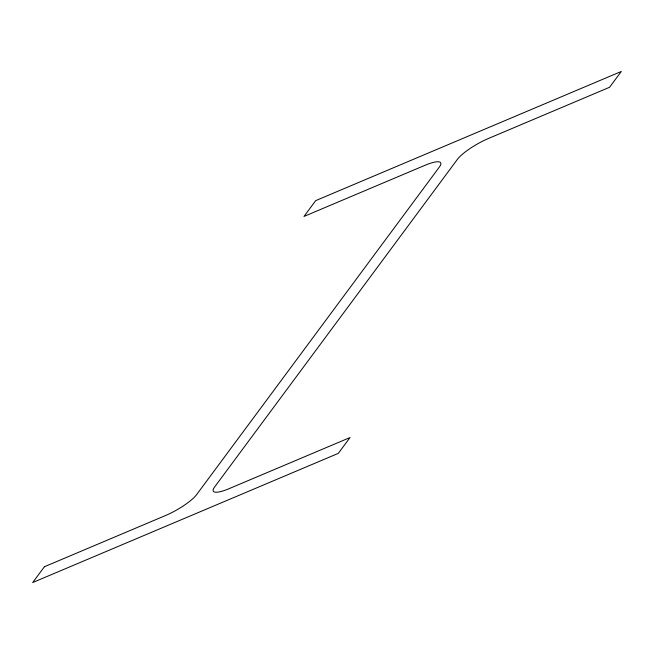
<?xml version="1.0" encoding="UTF-8"?>
<svg xmlns="http://www.w3.org/2000/svg" width="654" height="654" viewBox="0 0 654 654"><rect width="100%" height="100%" fill="white"/><g stroke="black" fill="none" stroke-linecap="round" stroke-linejoin="round"><path stroke-width="0.98" d="M44.423 566.732L32.7 582.542L338.306 453.369L350.029 437.551L228.99 488.71A27.738 6.385 -29.8 0 1 214.586 487.034L457.375 159.38A27.738 6.385 -29.8 0 1 488.546 138.435L609.577 87.268L621.3 71.458L315.694 200.631L303.971 216.449L425.01 165.29A27.738 6.385 -29.8 0 1 439.414 166.966L196.625 494.62A27.738 6.385 -29.8 0 1 165.454 515.565L44.423 566.732"/></g></svg>
